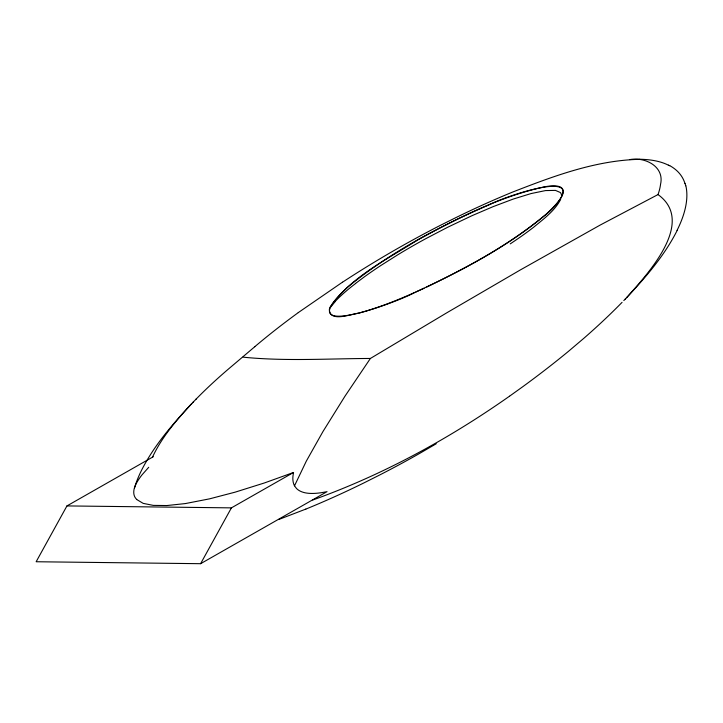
<?xml version="1.0" encoding="UTF-8"?>
<svg xmlns="http://www.w3.org/2000/svg" width="723" height="723" viewBox="0 0 723 723"><rect width="100%" height="100%" fill="white"/><g stroke="black" fill="none" stroke-linecap="round" stroke-linejoin="round"><path stroke-width="1.08" d="M136.62 499.466L143.19 503.371L153.294 505.386L166.859 505.549L185.323 503.579L209.571 498.843L235.111 492.164L264.302 482.991L293.538 472.471L293.032 475.589A120.217 41.509 -29.4 0 0 294.478 485.802L296.412 488.35A85.45 29.507 -29.4 0 0 303.913 492.508A74.614 25.766 -29.4 0 0 321.825 492.616L327.04 491.649L200.605 563.696L36.15 561.744L66.95 505.919L153.258 456.737M294.541 485.766L306.281 461.193L322.946 431.577L345.007 396.15L370.393 358.463L447.058 312.643L520.189 270.022L600.18 225.061L658.011 194.568L658.563 192.978A189.489 65.432 -29.4 0 0 660.56 184.248C664.663 166.353 644.835 156.701 629.688 159.611M560.677 199.331C554.722 210.935 543.705 218.87 533.899 227.031A139.602 48.206 -29.4 0 1 516.556 239.62L510.257 243.868M152.49 457.171C161.265 438.192 174.966 421.997 188.929 406.642M677.234 230.321C664.871 254.876 646.796 276.023 628.16 296.014M200.605 563.696L231.405 507.871L293.538 472.471M330.836 306.95L335.156 301.627M190.357 405.115C171.758 425.115 153.601 446.236 141.283 470.8A291.297 100.587 -29.4 0 0 134.451 488.043A69.39 23.958 -29.4 0 1 136.168 483.768A73.692 25.45 -29.4 0 1 142.015 474.866L148.721 467.293M188.947 406.597L191.803 403.588M626.714 297.542C646.823 274.731 696.493 222.304 658.011 194.568M190.854 404.582L193.258 402.06M625.259 299.069L627.663 296.547M192.779 402.557L196.285 398.933M623.795 300.587L625.738 298.572M195.996 399.223A286.751 99.015 -29.4 0 1 232.517 365.585L254.803 346.706M355.49 283.488L364.627 276.656A169.399 58.491 -29.4 0 1 380.714 265.585L397.84 254.749A229.887 79.376 -29.4 0 1 426.001 238.554L447.736 227.221L472.074 215.644L493.059 206.661L513.24 199.06L531.034 193.574L545.494 190.583L555.436 190.393L560.298 192.499A35.219 12.164 -29.4 0 1 561.518 195.725M298.283 312.598L342.44 282.214M509.715 396.068L522.846 386.651A419.033 144.69 -29.4 0 0 562.16 356.484A378.807 130.8 -29.4 0 0 568.603 351.224L583.714 338.409A386.471 133.448 -29.4 0 0 622.06 302.35M509.516 396.195C448.721 438.969 382.81 474.912 312.752 500.009M436.24 443.75L420.081 453.158A360.379 124.437 -29.4 0 1 379.177 475.246L363.904 482.919A346.227 119.548 -29.4 0 1 305.811 509.119M426.769 286.986C468.034 267.049 508.947 245.106 544.374 215.761C555.969 207.185 579.475 180.94 545.44 186.642C500.226 196.313 458.509 217.74 418.147 239.693C387.293 259.304 351.423 276.34 330.095 307.148A38.301 13.222 -29.4 0 0 329.336 309.525C329.905 322.747 350.971 313.936 358.373 313.267C381.048 307.176 402.765 298.021 424.058 288.251M415.888 291.975C461.59 270.782 506.877 247.04 545.702 214.604C601.147 163.895 508.233 194.83 488.757 204.961C438.997 226.552 390.33 252.264 348.179 286.706C285.883 343.678 397.523 302.286 414.523 292.58M305.82 509.091L278.581 519.566M370.393 358.463C328.495 358.617 286.317 361.337 244.528 357.307A44.374 15.328 -29.4 0 1 243.335 357.045L243.136 356.981M639.728 159.313C595.562 160.325 553.375 176.177 512.697 192.038A346.227 119.548 -29.4 0 0 454.613 218.238L439.34 225.865A370.836 128.052 -29.4 0 0 342.467 282.232M66.95 505.919L231.405 507.871M668.432 165.097L669.697 165.739M685.033 183.371L685.738 185.793M136.719 499.403A74.324 25.666 -29.4 0 1 134.351 488.088M334.939 301.654A90.104 31.107 -29.4 0 1 355.626 283.515M685.847 185.739A283.561 97.912 -29.4 0 1 677.053 230.384M669.796 165.675A235.879 81.446 -29.4 0 1 684.934 183.425M639.81 159.241A196.873 67.98 -29.4 0 1 668.332 165.16M254.776 346.706A325.522 112.399 -29.4 0 1 298.301 312.607"/></g></svg>
